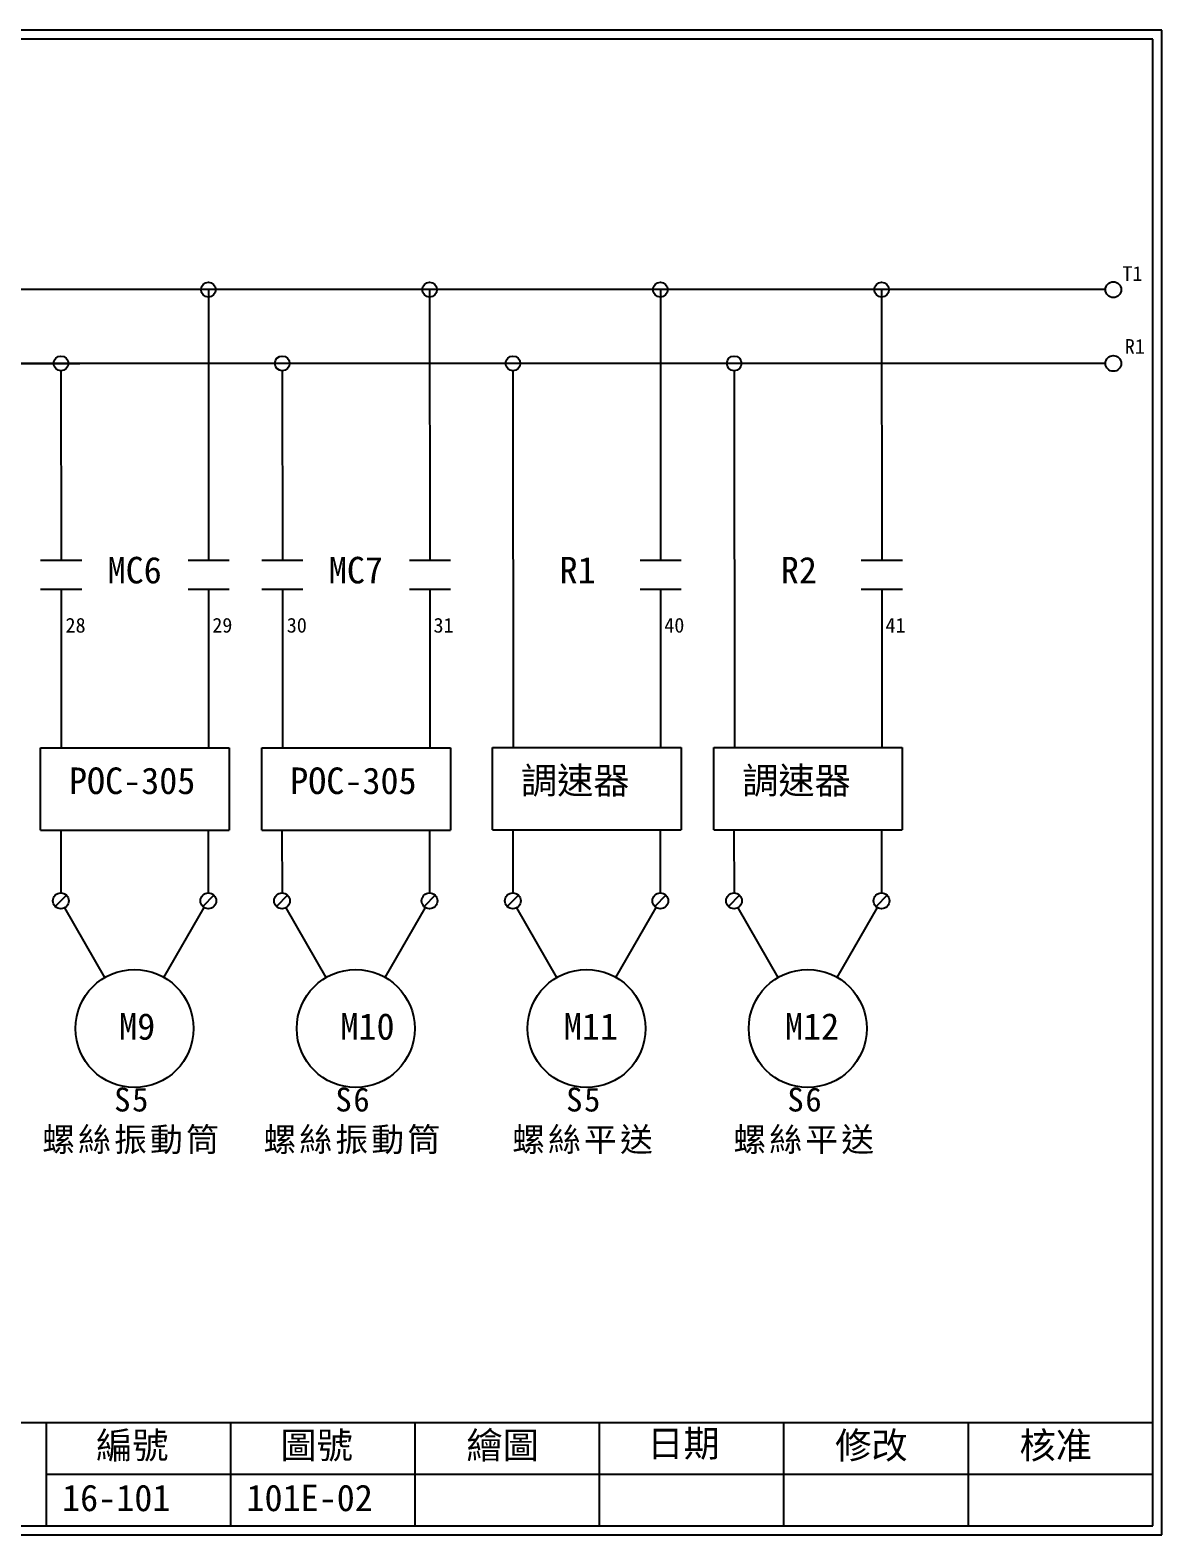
# Model space of a CAD drawing. Extents: x 10 to 297, y 3 to 207.
# Drawn here: x 143.5 to 297, y 3 to 207 of the extents above; entities that cross this region are included whole.
import ezdxf

# ---------------------------------------------------------------- set-up
doc = ezdxf.new("R2010")
doc.units = 0
doc.layers.get('0').update_dxf_attribs({"linetype": 'CONTINUOUS'})
doc.layers.add('圖框層', color=7, linetype='CONTINUOUS')
doc.layers.add('標尺寸層', color=3, linetype='CONTINUOUS')
doc.styles.add('STSL', font='kaiu.ttf')
doc.styles.add('標楷體', font='kaiu.ttf')

msp = doc.modelspace()

# ---------------------------------------------------------------- linework, layer by layer
for p, q in [((289.34, 171.79), (22.17, 171.79)), ((167.7, 171.79), (167.73, 135.14)), ((197.7, 171.79), (197.73, 135.14)), ((228.99, 171.79), (229.02, 135.14)), ((258.99, 171.79), (259.02, 135.14)), ((289.34, 161.79), (22.17, 161.79)), ((147.71, 160.79), (147.73, 135.14)), ((177.71, 160.79), (177.73, 135.14)), ((147.68, 98.54), (147.69, 90.01)), ((167.68, 98.54), (167.69, 90.01)), ((177.68, 98.54), (177.69, 90.01)), ((197.68, 98.54), (197.69, 90.01)), ((208.97, 98.54), (208.98, 90.01)), ((228.97, 98.54), (228.98, 90.01)), ((238.97, 98.54), (238.98, 90.01)), ((258.97, 98.54), (258.98, 90.01)), ((148.45, 89.7), (146.94, 88.18)), ((153.68, 78.57), (148.23, 88.01)), ((161.68, 78.57), (167.14, 88.02)), ((168.45, 89.7), (166.94, 88.18)), ((178.45, 89.7), (176.94, 88.18)), ((183.68, 78.57), (178.23, 88.01)), ((191.68, 78.57), (197.14, 88.02)), ((198.45, 89.7), (196.94, 88.18)), ((209.74, 89.7), (208.23, 88.18)), ((214.97, 78.57), (209.52, 88.01)), ((222.97, 78.57), (228.43, 88.02)), ((229.74, 89.7), (228.23, 88.18)), ((239.74, 89.7), (238.23, 88.18)), ((244.97, 78.57), (239.52, 88.01)), ((252.97, 78.57), (258.43, 88.02)), ((259.74, 89.7), (258.23, 88.18))]:
    msp.add_line(p, q)
for centre, radius in [((290.41, 171.79), 1.07), ((290.41, 161.79), 1.07), ((147.69, 88.94), 1.07), ((167.69, 88.94), 1.07), ((177.69, 88.94), 1.07), ((197.69, 88.94), 1.07), ((208.98, 88.94), 1.07), ((228.98, 88.94), 1.07), ((238.98, 88.94), 1.07), ((258.98, 88.94), 1.07), ((157.68, 71.64), 8), ((187.68, 71.64), 8), ((218.97, 71.64), 8), ((248.97, 71.64), 8)]:
    msp.add_circle(centre, radius)
at = {"layer": '圖框層', "color": 7}
for p, q in [((297, 206.97), (10, 206.97)), ((297, 3), (297, 206.97)), ((295.75, 205.72), (11.25, 205.72)), ((295.75, 4.25), (295.75, 205.72)), ((11.25, 18.25), (295.75, 18.25)), ((145.75, 4.25), (145.75, 18.25)), ((170.75, 4.25), (170.75, 18.25)), ((195.75, 4.25), (195.75, 18.25)), ((220.75, 4.25), (220.75, 18.25)), ((245.75, 4.25), (245.75, 18.25)), ((270.75, 4.25), (270.75, 18.25)), ((145.75, 11.25), (295.75, 11.25)), ((11.25, 4.25), (295.75, 4.25)), ((10, 3), (297, 3))]:
    msp.add_line(p, q, dxfattribs=at)
at = {"layer": '標尺寸層', "color": 7}
for p, q in [((119, 161.79), (150.29, 161.79)), ((209, 160.79), (209.02, 109.68)), ((239, 160.79), (239.02, 109.68)), ((144.95, 135.14), (150.52, 135.14)), ((164.95, 135.14), (170.52, 135.14)), ((174.95, 135.14), (180.52, 135.14)), ((194.95, 135.14), (200.52, 135.14)), ((226.24, 135.14), (231.81, 135.14)), ((256.24, 135.14), (261.81, 135.14)), ((144.95, 131.17), (150.52, 131.17)), ((147.73, 131.17), (147.73, 109.68)), ((164.95, 131.17), (170.52, 131.17)), ((167.73, 131.17), (167.73, 109.68)), ((174.95, 131.17), (180.52, 131.17)), ((177.73, 131.17), (177.73, 109.68)), ((194.95, 131.17), (200.52, 131.17)), ((197.73, 131.17), (197.73, 109.68)), ((226.24, 131.17), (231.81, 131.17)), ((229.02, 131.17), (229.02, 109.68)), ((256.24, 131.17), (261.81, 131.17)), ((259.02, 131.17), (259.02, 109.68)), ((144.95, 109.68), (150.51, 109.68)), ((144.95, 98.54), (144.95, 109.68)), ((150.51, 109.68), (164.95, 109.68)), ((164.95, 109.68), (170.51, 109.68)), ((170.51, 109.68), (170.51, 98.54)), ((174.95, 109.68), (180.51, 109.68)), ((174.95, 98.54), (174.95, 109.68)), ((180.51, 109.68), (194.95, 109.68)), ((194.95, 109.68), (200.51, 109.68)), ((200.51, 109.68), (200.51, 98.54)), ((206.24, 109.71), (211.8, 109.71)), ((206.24, 98.57), (206.24, 109.71)), ((211.8, 109.71), (226.24, 109.71)), ((226.24, 109.71), (231.8, 109.71)), ((231.8, 109.71), (231.8, 98.57)), ((236.24, 109.71), (241.8, 109.71)), ((236.24, 98.57), (236.24, 109.71)), ((241.8, 109.71), (256.24, 109.71)), ((256.24, 109.71), (261.8, 109.71)), ((261.8, 109.71), (261.8, 98.57)), ((144.95, 98.54), (150.51, 98.54)), ((150.51, 98.54), (164.95, 98.54)), ((164.95, 98.54), (170.51, 98.54)), ((174.95, 98.54), (180.51, 98.54)), ((180.51, 98.54), (194.95, 98.54)), ((194.95, 98.54), (200.51, 98.54)), ((206.24, 98.57), (211.8, 98.57)), ((211.8, 98.57), (226.24, 98.57)), ((226.24, 98.57), (231.8, 98.57)), ((236.24, 98.57), (241.8, 98.57)), ((241.8, 98.57), (256.24, 98.57)), ((256.24, 98.57), (261.8, 98.57))]:
    msp.add_line(p, q, dxfattribs=at)
for centre in [(167.7, 171.79), (197.7, 171.79), (228.99, 171.79), (258.99, 171.79), (147.71, 161.79), (177.71, 161.79), (209, 161.79), (239, 161.79)]:
    msp.add_circle(centre, 1, dxfattribs=at)

# ---------------------------------------------------------------- texts
at = {"color": 0, "char_height": 3.25, "width": 29.841, "attachment_point": 2, "style": '標楷體'}
for s, insert in [('{\\T1.1;S5\\P螺絲振動筒}', (157.36, 63.64)), ('{\\T1.1;S6\\P螺絲振動筒}', (187.36, 63.64)), ('{\\T1.1;S5\\P螺絲平送}', (218.65, 63.64)), ('{\\T1.1;S6\\P螺絲平送}', (248.65, 63.64))]:
    msp.add_mtext(s, dxfattribs=dict(at, insert=insert))
at = {"layer": '圖框層', "color": 4, "style": 'STSL'}
for s, height, p in [('T1', 2, (291.64, 172.97)), ('R1', 2, (291.97, 163.09)), ('MC6', 3.6, (154.03, 131.97)), ('MC7', 3.6, (184.03, 131.97)), ('R1', 3.6, (215.32, 131.97)), ('R2', 3.6, (245.32, 131.97)), ('28', 2, (148.33, 125.3)), ('29', 2, (168.23, 125.3)), ('30', 2, (178.33, 125.3)), ('31', 2, (198.23, 125.3)), ('40', 2, (229.52, 125.3)), ('41', 2, (259.52, 125.3)), ('POC-305', 3.6, (148.79, 103.42)), ('POC-305', 3.6, (178.79, 103.42)), ('調速器', 3.6, (210.08, 103.45)), ('調速器', 3.6, (240.08, 103.45)), ('M9', 3.6, (155.6, 70.12)), ('M10', 3.6, (185.6, 70.12)), ('M11', 3.6, (215.89, 70.12)), ('M12', 3.6, (245.89, 70.12)), ('編號', 3.6, (152.47, 13.34)), ('圖號', 3.6, (177.47, 13.34)), ('繪圖', 3.6, (202.69, 13.34)), ('日期', 3.6, (227.22, 13.59)), ('修改', 3.6, (252.69, 13.34)), ('核准', 3.6, (277.69, 13.34)), ('16-101', 3.6, (147.86, 6.22)), ('101E-02', 3.6, (172.86, 6.22))]:
    msp.add_text(s, height=height, dxfattribs=at).set_placement(p)

doc.saveas('drawing.dxf')
